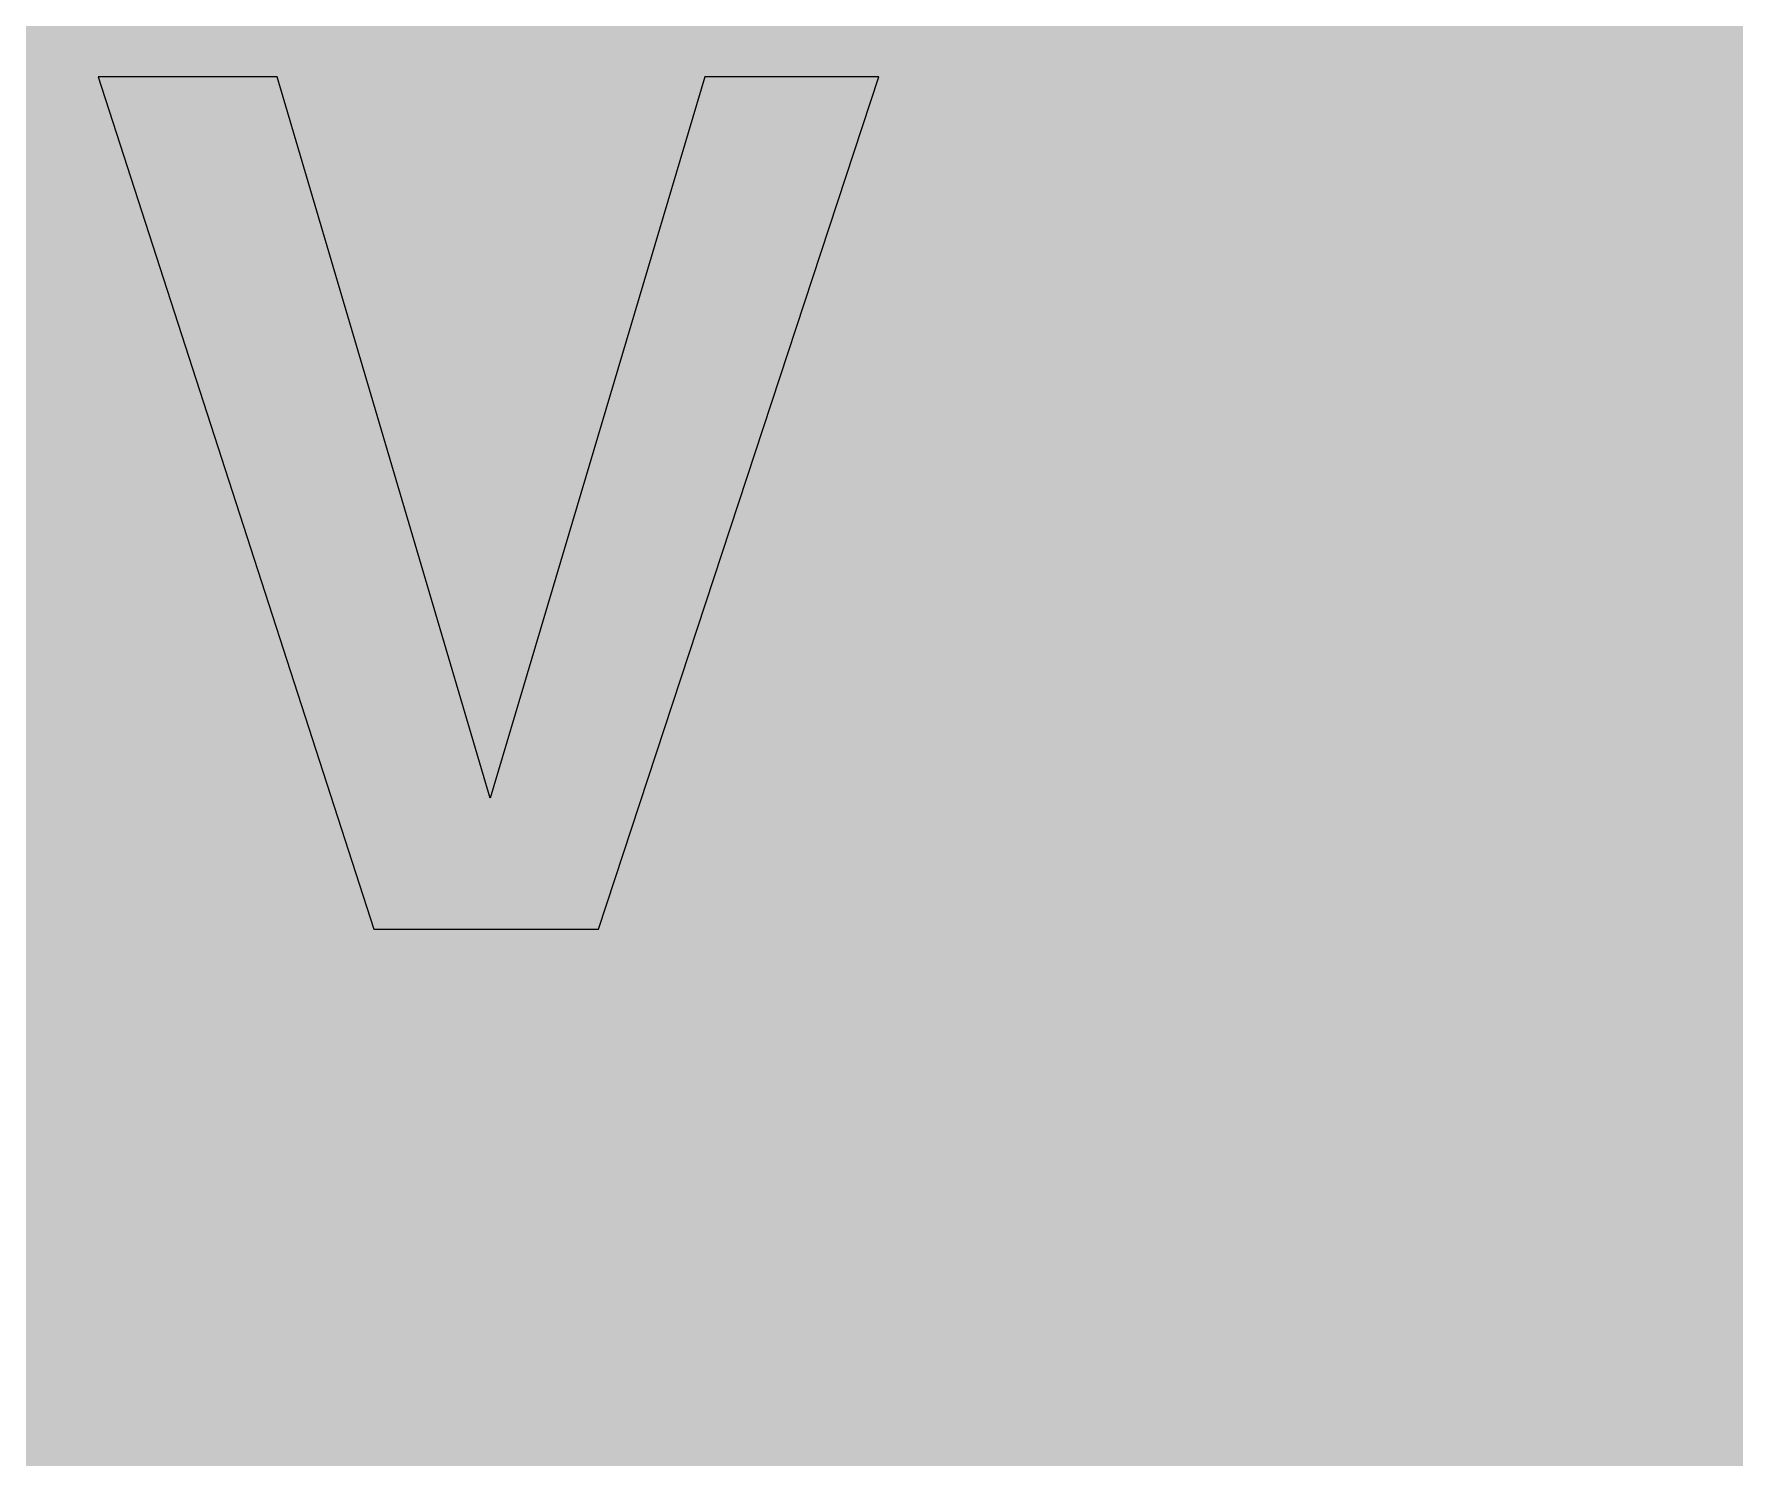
# Model space of a CAD drawing. Header units: millimetres. Extents: x 0 to 423, y 0 to 564.
# Drawn here: x 314.5 to 380.4, y 462.5 to 517.7 of the extents above; entities that cross this region are included whole.
import ezdxf

# ---------------------------------------------------------------- set-up
doc = ezdxf.new("R2010")
doc.units = ezdxf.units.MM

msp = doc.modelspace()

# ---------------------------------------------------------------- hatches: boundary and pattern name
for color, points in [(254, [(21.2189, 0.0537), (20.955, 0.0533), (20.6934, 0.0584), (20.4292, 0.066), (20.1676, 0.0787), (19.906, 0.094), (19.6469, 0.1118), (19.3853, 0.1321), (19.1262, 0.1549), (18.8671, 0.1829), (18.608, 0.2134), (18.349, 0.2464), (18.0924, 0.2845), (17.8359, 0.3251), (17.5793, 0.3683), (17.3253, 0.414), (17.0688, 0.4623), (16.8148, 0.5156), (16.5633, 0.5715), (16.3093, 0.6299), (16.0579, 0.6909), (15.809, 0.7544), (15.56, 0.823), (15.3111, 0.8941), (15.0622, 0.9677), (14.8158, 1.0439), (14.5694, 1.1227), (14.3256, 1.2065), (14.0818, 1.2903), (13.8379, 1.3792), (13.5966, 1.4707), (13.3579, 1.5672), (13.1191, 1.6637), (12.8803, 1.7628), (12.6441, 1.8669), (12.4079, 1.9736), (12.1742, 2.0803), (11.9405, 2.192), (11.7094, 2.3089), (11.4808, 2.4257), (11.2522, 2.5451), (11.0236, 2.6695), (10.7975, 2.794), (10.574, 2.9235), (10.3505, 3.0556), (10.1295, 3.1877), (9.9111, 3.3249), (9.6926, 3.4646), (9.4742, 3.6068), (9.2608, 3.7541), (9.0475, 3.9014), (8.8341, 4.0513), (8.6258, 4.2037), (8.4176, 4.3612), (8.2118, 4.5187), (8.0061, 4.6812), (7.8029, 4.8438), (7.6022, 5.0114), (7.4041, 5.1816), (7.206, 5.3518), (7.0129, 5.527), (6.8174, 5.7048), (6.6269, 5.8826), (6.4389, 6.0655), (6.2509, 6.2509), (6.0655, 6.4389), (5.8852, 6.6269), (5.7048, 6.8174), (5.527, 7.0104), (5.3518, 7.206), (5.1816, 7.4041), (5.0114, 7.6022), (4.8463, 7.8029), (4.6812, 8.0061), (4.5187, 8.2118), (4.3612, 8.4176), (4.2062, 8.6258), (4.0513, 8.8341), (3.9014, 9.0475), (3.7541, 9.2608), (3.6068, 9.4742), (3.4646, 9.6926), (3.3249, 9.9085), (3.1877, 10.1295), (3.0556, 10.3505), (2.9235, 10.574), (2.794, 10.7975), (2.6695, 11.0236), (2.5451, 11.2522), (2.4257, 11.4808), (2.3063, 11.7094), (2.192, 11.9405), (2.0803, 12.1742), (1.971, 12.4079), (1.8669, 12.6441), (1.7628, 12.8803), (1.6637, 13.1191), (1.5646, 13.3579), (1.4707, 13.5966), (1.3792, 13.8379), (1.2903, 14.0818), (1.2065, 14.3256), (1.1227, 14.5694), (1.0439, 14.8158), (0.9652, 15.0622), (0.8915, 15.3111), (0.823, 15.56), (0.7544, 15.809), (0.6883, 16.0604), (0.6274, 16.3119), (0.569, 16.5633), (0.5131, 16.8148), (0.4623, 17.0688), (0.4115, 17.3253), (0.3658, 17.5793), (0.3226, 17.8359), (0.2819, 18.0924), (0.2464, 18.3515), (0.2134, 18.608), (0.1829, 18.8671), (0.1549, 19.1262), (0.1295, 19.3878), (0.1092, 19.6469), (0.0914, 19.9085), (0.0762, 20.1701), (0.066, 20.4318), (0.0584, 20.6934), (0.0533, 20.955), (0.0508, 21.2192), (0.0522, 543.3314), (0.0533, 543.593), (0.0584, 543.8546), (0.066, 544.1188), (0.0762, 544.3804), (0.0914, 544.642), (0.1092, 544.9011), (0.1295, 545.1627), (0.1549, 545.4218), (0.1829, 545.6809), (0.2134, 545.94), (0.2464, 546.1991), (0.2819, 546.4556), (0.3226, 546.7121), (0.3658, 546.9687), (0.4115, 547.2227), (0.4623, 547.4792), (0.5131, 547.7332), (0.569, 547.9847), (0.6274, 548.2387), (0.6883, 548.4876), (0.7544, 548.7391), (0.823, 548.988), (0.8915, 549.2369), (0.9652, 549.4858), (1.0439, 549.7322), (1.1227, 549.9786), (1.2065, 550.2224), (1.2903, 550.4663), (1.3792, 550.7076), (1.4707, 550.9489), (1.5646, 551.1902), (1.6637, 551.4289), (1.7628, 551.6677), (1.8669, 551.9039), (1.971, 552.1401), (2.0803, 552.3738), (2.192, 552.6049), (2.3063, 552.8386), (2.4257, 553.0672), (2.5451, 553.2958), (2.6695, 553.5244), (2.794, 553.7505), (2.9235, 553.974), (3.0556, 554.1975), (3.1877, 554.4185), (3.3249, 554.6369), (3.4646, 554.8554), (3.6068, 555.0738), (3.7541, 555.2872), (3.9014, 555.5005), (4.0513, 555.7114), (4.2062, 555.9222), (4.3612, 556.1305), (4.5187, 556.3362), (4.6812, 556.5419), (4.8463, 556.7451), (5.0114, 556.9458), (5.1816, 557.1439), (5.3518, 557.342), (5.527, 557.5351), (5.7048, 557.7281), (5.8852, 557.9212), (6.0655, 558.1091), (6.2509, 558.2971), (6.4389, 558.4825), (6.6269, 558.6628), (6.8174, 558.8432), (7.0129, 559.021), (7.206, 559.1937), (7.4041, 559.3664), (7.6022, 559.5366), (7.8029, 559.7017), (8.0061, 559.8668), (8.2118, 560.0268), (8.4176, 560.1868), (8.6258, 560.3418), (8.8341, 560.4967), (9.0475, 560.6466), (9.2608, 560.7939), (9.4742, 560.9387), (9.6926, 561.0835), (9.9111, 561.2232), (10.1295, 561.3603), (10.3505, 561.4924), (10.574, 561.6245), (10.7975, 561.754), (11.0236, 561.8785), (11.2522, 562.0029), (11.4808, 562.1223), (11.7094, 562.2392), (11.9405, 562.356), (12.1742, 562.4678), (12.4079, 562.5744), (12.6441, 562.6811), (12.8803, 562.7853), (13.1191, 562.8843), (13.3579, 562.9834), (13.5966, 563.0774), (13.8379, 563.1688), (14.0818, 563.2577), (14.3256, 563.3415), (14.5694, 563.4253), (14.8158, 563.5041), (15.0622, 563.5803), (15.3111, 563.6539), (15.56, 563.7251), (15.809, 563.7936), (16.0579, 563.8571), (16.3093, 563.9206), (16.5633, 563.9791), (16.8148, 564.0349), (17.0688, 564.0857), (17.3253, 564.1365), (17.5793, 564.1823), (17.8359, 564.2254), (18.0924, 564.2635), (18.349, 564.3016), (18.608, 564.3347), (18.8671, 564.3651), (19.1262, 564.3931), (19.3853, 564.4185), (19.6469, 564.4388), (19.906, 564.4566), (20.1676, 564.4718), (20.4292, 564.482), (20.6934, 564.4896), (20.955, 564.4947), (21.2166, 564.4972), (402.2189, 564.4981), (402.4808, 564.4947), (402.7424, 564.4896), (403.0066, 564.482), (403.2682, 564.4718), (403.5298, 564.4566), (403.7889, 564.4388), (404.0505, 564.4185), (404.3096, 564.3931), (404.5687, 564.3651), (404.8277, 564.3347), (405.0868, 564.3016), (405.3434, 564.2635), (405.5999, 564.2254), (405.8564, 564.1823), (406.113, 564.1365), (406.367, 564.0857), (406.621, 564.0349), (406.875, 563.9791), (407.1264, 563.9206), (407.3779, 563.8571), (407.6268, 563.7936), (407.8783, 563.7251), (408.1272, 563.6539), (408.3736, 563.5803), (408.62, 563.5041), (408.8663, 563.4253), (409.1102, 563.3415), (409.354, 563.2577), (409.5979, 563.1688), (409.8392, 563.0774), (410.0805, 562.9834), (410.3192, 562.8843), (410.5554, 562.7853), (410.7942, 562.6811), (411.0279, 562.5744), (411.2616, 562.4678), (411.4952, 562.356), (411.7264, 562.2392), (411.9575, 562.1223), (412.1861, 562.0029), (412.4122, 561.8785), (412.6382, 561.754), (412.8643, 561.6245), (413.0853, 561.4924), (413.3063, 561.3603), (413.5272, 561.2232), (413.7457, 561.0835), (413.9616, 560.9387), (414.1775, 560.7939), (414.3908, 560.6466), (414.6017, 560.4967), (414.8125, 560.3418), (415.0208, 560.1868), (415.2265, 560.0268), (415.4297, 559.8668), (415.6329, 559.7017), (415.8336, 559.5366), (416.0342, 559.3664), (416.2298, 559.1937), (416.4254, 559.021), (416.6184, 558.8432), (416.8089, 558.6628), (416.9994, 558.4825), (417.1848, 558.2971), (417.3703, 558.1091), (417.5531, 557.9212), (417.7335, 557.7281), (417.9087, 557.5351), (418.084, 557.342), (418.2567, 557.1439), (418.4244, 556.9458), (418.592, 556.7451), (418.7546, 556.5419), (418.9171, 556.3362), (419.0746, 556.1305), (419.2321, 555.9222), (419.3845, 555.7114), (419.5369, 555.5005), (419.6842, 555.2872), (419.829, 555.0738), (419.9712, 554.8554), (420.1109, 554.6369), (420.2481, 554.4185), (420.3827, 554.1975), (420.5148, 553.974), (420.6418, 553.7505), (420.7688, 553.5244), (420.8907, 553.2958), (421.0126, 553.0672), (421.1295, 552.8386), (421.2438, 552.6049), (421.3555, 552.3738), (421.4647, 552.1401), (421.5689, 551.9039), (421.673, 551.6677), (421.7746, 551.4289), (421.8711, 551.1902), (421.9651, 550.9489), (422.0566, 550.7076), (422.1455, 550.4663), (422.2318, 550.2224), (422.3131, 549.9786), (422.3918, 549.7322), (422.4706, 549.4858), (422.5442, 549.2369), (422.6128, 548.988), (422.6814, 548.7391), (422.7449, 548.4876), (422.8084, 548.2387), (422.8668, 547.9847), (422.9227, 547.7332), (422.9735, 547.4792), (423.0243, 547.2227), (423.07, 546.9687), (423.1132, 546.7121), (423.1513, 546.4556), (423.1894, 546.1991), (423.2224, 545.94), (423.2529, 545.6809), (423.2808, 545.4218), (423.3037, 545.1627), (423.3266, 544.9011), (423.3443, 544.642), (423.357, 544.3804), (423.3697, 544.1188), (423.3774, 543.8546), (423.3824, 543.593), (423.385, 543.3314), (423.3855, 21.2203), (423.3824, 20.955), (423.3774, 20.6934), (423.3697, 20.4318), (423.357, 20.1701), (423.3443, 19.9085), (423.3266, 19.6469), (423.3037, 19.3878), (423.2808, 19.1262), (423.2529, 18.8671), (423.2224, 18.608), (423.1894, 18.3515), (423.1513, 18.0924), (423.1132, 17.8359), (423.07, 17.5793), (423.0243, 17.3253), (422.9735, 17.0688), (422.9227, 16.8148), (422.8668, 16.5633), (422.8084, 16.3119), (422.7449, 16.0604), (422.6814, 15.809), (422.6128, 15.56), (422.5442, 15.3111), (422.4706, 15.0622), (422.3918, 14.8158), (422.3131, 14.5694), (422.2318, 14.3256), (422.1455, 14.0818), (422.0566, 13.8379), (421.9651, 13.5966), (421.8711, 13.3579), (421.7746, 13.1191), (421.673, 12.8803), (421.5689, 12.6441), (421.4647, 12.4079), (421.3555, 12.1742), (421.2438, 11.9405), (421.1295, 11.7094), (421.0126, 11.4808), (420.8907, 11.2522), (420.7688, 11.0236), (420.6418, 10.7975), (420.5148, 10.574), (420.3827, 10.3505), (420.2481, 10.1295), (420.1109, 9.9085), (419.9712, 9.6926), (419.829, 9.4742), (419.6842, 9.2608), (419.5369, 9.0475), (419.3845, 8.8341), (419.2321, 8.6258), (419.0746, 8.4176), (418.9171, 8.2118), (418.7546, 8.0061), (418.592, 7.8029), (418.4244, 7.6022), (418.2567, 7.4041), (418.084, 7.206), (417.9087, 7.0104), (417.7335, 6.8174), (417.5531, 6.6269), (417.3703, 6.4389), (417.1848, 6.2509), (416.9994, 6.0655), (416.8089, 5.8826), (416.6184, 5.7048), (416.4254, 5.527), (416.2298, 5.3518), (416.0342, 5.1816), (415.8336, 5.0114), (415.6329, 4.8438), (415.4297, 4.6812), (415.2265, 4.5187), (415.0208, 4.3612), (414.8125, 4.2037), (414.6017, 4.0513), (414.3908, 3.9014), (414.1775, 3.7541), (413.9616, 3.6068), (413.7457, 3.4646), (413.5272, 3.3249), (413.3063, 3.1877), (413.0853, 3.0556), (412.8643, 2.9235), (412.6382, 2.794), (412.4122, 2.6695), (412.1861, 2.5451), (411.9575, 2.4257), (411.7264, 2.3089), (411.4952, 2.192), (411.2616, 2.0803), (411.0279, 1.9736), (410.7942, 1.8669), (410.5554, 1.7628), (410.3192, 1.6637), (410.0805, 1.5672), (409.8392, 1.4707), (409.5979, 1.3792), (409.354, 1.2903), (409.1102, 1.2065), (408.8663, 1.1227), (408.62, 1.0439), (408.3736, 0.9677), (408.1272, 0.8941), (407.8783, 0.823), (407.6268, 0.7544), (407.3779, 0.6909), (407.1264, 0.6299), (406.875, 0.5715), (406.621, 0.5156), (406.367, 0.4623), (406.113, 0.414), (405.8564, 0.3683), (405.5999, 0.3251), (405.3434, 0.2845), (405.0868, 0.2464), (404.8277, 0.2134), (404.5687, 0.1829), (404.3096, 0.1549), (404.0505, 0.1321), (403.7889, 0.1118), (403.5298, 0.094), (403.2682, 0.0787), (403.0066, 0.066), (402.7424, 0.0584), (402.4808, 0.0533), (402.2166, 0.0533)]), (59, [(347.2215, 516.0254), (340.4898, 516.0254), (332.172, 488.0857), (323.9174, 516.0254), (316.9955, 516.0254), (327.6632, 483.0064), (336.3627, 483.0064)])]:
    msp.add_hatch(color=color).paths.add_polyline_path(points)
h = msp.add_hatch(color=59)
edge = h.paths.add_edge_path()
edge.add_line((365.6362, 482.3711), (366.0115, 482.3739))
edge.add_line((366.0115, 482.3739), (366.3848, 482.3841))
edge.add_line((366.3848, 482.3841), (366.7531, 482.4019))
edge.add_line((366.7531, 482.4019), (367.1164, 482.4247))
edge.add_line((367.1164, 482.4247), (367.477, 482.4552))
edge.add_line((367.477, 482.4552), (367.8352, 482.4959))
edge.add_line((367.8352, 482.4959), (368.1882, 482.5416))
edge.add_line((368.1882, 482.5416), (368.5362, 482.5924))
edge.add_line((368.5362, 482.5924), (368.8817, 482.6533))
edge.add_line((368.8817, 482.6533), (369.222, 482.7219))
edge.add_line((369.222, 482.7219), (369.5573, 482.7981))
edge.add_line((369.5573, 482.7981), (369.89, 482.8794))
edge.add_line((369.89, 482.8794), (370.2177, 482.9708))
edge.add_line((370.2177, 482.9708), (370.5403, 483.0699))
edge.add_line((370.5403, 483.0699), (370.8578, 483.1766))
edge.add_line((370.8578, 483.1766), (371.1702, 483.2883))
edge.add_line((371.1702, 483.2883), (371.4775, 483.4128))
edge.add_line((371.4775, 483.4128), (371.7823, 483.5423))
edge.add_line((371.7823, 483.5423), (372.0821, 483.6795))
edge.add_line((372.0821, 483.6795), (372.3742, 483.8268))
edge.add_line((372.3742, 483.8268), (372.6637, 483.9818))
edge.add_line((372.6637, 483.9818), (372.9482, 484.1443))
edge.add_line((372.9482, 484.1443), (373.2251, 484.317))
edge.add_line((373.2251, 484.317), (373.4994, 484.4974))
edge.add_line((373.4994, 484.4974), (373.7661, 484.6853))
edge.add_line((373.7661, 484.6853), (374.0277, 484.8809))
edge.add_line((374.0277, 484.8809), (374.2842, 485.0892))
edge.add_line((374.2842, 485.0892), (374.5357, 485.3026))
edge.add_line((374.5357, 485.3026), (374.7821, 485.5261))
edge.add_line((374.7821, 485.5261), (375.0234, 485.7598))
edge.add_line((375.0234, 485.7598), (375.2571, 486.0011))
edge.add_line((375.2571, 486.0011), (375.4857, 486.25))
edge.add_line((375.4857, 486.25), (375.7066, 486.5116))
edge.add_line((375.7066, 486.5116), (375.9251, 486.7808))
edge.add_line((375.9251, 486.7808), (376.1359, 487.0577))
edge.add_line((376.1359, 487.0577), (376.3391, 487.3473))
edge.add_line((376.3391, 487.3473), (376.5372, 487.6444))
edge.add_line((376.5372, 487.6444), (376.7303, 487.9492))
edge.add_line((376.7303, 487.9492), (376.9157, 488.2667))
edge.add_line((376.9157, 488.2667), (377.0935, 488.5919))
edge.add_line((377.0935, 488.5919), (377.2662, 488.9271))
edge.add_line((377.2662, 488.9271), (377.4338, 489.2726))
edge.add_line((377.4338, 489.2726), (377.5913, 489.6282))
edge.add_line((377.5913, 489.6282), (377.7437, 489.9939))
edge.add_line((377.7437, 489.9939), (377.891, 490.3699))
edge.add_line((377.891, 490.3699), (378.0307, 490.7559))
edge.add_line((378.0307, 490.7559), (378.1628, 491.1522))
edge.add_line((378.1628, 491.1522), (378.2873, 491.5586))
edge.add_line((378.2873, 491.5586), (378.4067, 491.9751))
edge.add_line((378.4067, 491.9751), (378.5184, 492.4019))
edge.add_line((378.5184, 492.4019), (378.6226, 492.8387))
edge.add_line((378.6226, 492.8387), (378.7191, 493.2858))
edge.add_line((378.7191, 493.2858), (378.808, 493.7455))
edge.add_line((378.808, 493.7455), (378.8893, 494.2154))
edge.add_line((378.8893, 494.2154), (378.9655, 494.6955))
edge.add_line((378.9655, 494.6955), (379.0315, 495.1857))
edge.add_line((379.0315, 495.1857), (379.0899, 495.6886))
edge.add_line((379.0899, 495.6886), (379.1433, 496.2017))
edge.add_line((379.1433, 496.2017), (379.1864, 496.7249))
edge.add_line((379.1864, 496.7249), (379.222, 497.2609))
edge.add_line((379.222, 497.2609), (379.2499, 497.807))
edge.add_line((379.2499, 497.807), (379.2703, 498.3632))
edge.add_line((379.2703, 498.3632), (379.283, 498.9322))
edge.add_line((379.283, 498.9322), (379.288, 499.5139))
edge.add_line((379.288, 499.5139), (379.283, 500.0955))
edge.add_line((379.283, 500.0955), (379.2703, 500.6645))
edge.add_line((379.2703, 500.6645), (379.2499, 501.2207))
edge.add_line((379.2499, 501.2207), (379.222, 501.7668))
edge.add_line((379.222, 501.7668), (379.1864, 502.3028))
edge.add_line((379.1864, 502.3028), (379.1433, 502.826))
edge.add_line((379.1433, 502.826), (379.0899, 503.3391))
edge.add_line((379.0899, 503.3391), (379.0315, 503.842))
edge.add_line((379.0315, 503.842), (378.9655, 504.3322))
edge.add_line((378.9655, 504.3322), (378.8893, 504.8123))
edge.add_line((378.8893, 504.8123), (378.808, 505.2822))
edge.add_line((378.808, 505.2822), (378.7191, 505.7419))
edge.add_line((378.7191, 505.7419), (378.6226, 506.189))
edge.add_line((378.6226, 506.189), (378.5184, 506.6259))
edge.add_line((378.5184, 506.6259), (378.4067, 507.0526))
edge.add_line((378.4067, 507.0526), (378.2873, 507.4691))
edge.add_line((378.2873, 507.4691), (378.1628, 507.8755))
edge.add_line((378.1628, 507.8755), (378.0307, 508.2718))
edge.add_line((378.0307, 508.2718), (377.891, 508.6579))
edge.add_line((377.891, 508.6579), (377.7437, 509.0338))
edge.add_line((377.7437, 509.0338), (377.5913, 509.3995))
edge.add_line((377.5913, 509.3995), (377.4338, 509.7551))
edge.add_line((377.4338, 509.7551), (377.2662, 510.1006))
edge.add_line((377.2662, 510.1006), (377.0935, 510.4359))
edge.add_line((377.0935, 510.4359), (376.9157, 510.7635))
edge.add_line((376.9157, 510.7635), (376.7303, 511.0785))
edge.add_line((376.7303, 511.0785), (376.5372, 511.3858))
edge.add_line((376.5372, 511.3858), (376.3391, 511.683))
edge.add_line((376.3391, 511.683), (376.1359, 511.97))
edge.add_line((376.1359, 511.97), (375.9251, 512.2494))
edge.add_line((375.9251, 512.2494), (375.7066, 512.5187))
edge.add_line((375.7066, 512.5187), (375.4857, 512.7777))
edge.add_line((375.4857, 512.7777), (375.2571, 513.0292))
edge.add_line((375.2571, 513.0292), (375.0234, 513.2705))
edge.add_line((375.0234, 513.2705), (374.7821, 513.5016))
edge.add_line((374.7821, 513.5016), (374.5357, 513.7252))
edge.add_line((374.5357, 513.7252), (374.2842, 513.9411))
edge.add_line((374.2842, 513.9411), (374.0277, 514.1468))
edge.add_line((374.0277, 514.1468), (373.7661, 514.3449))
edge.add_line((373.7661, 514.3449), (373.4994, 514.5329))
edge.add_line((373.4994, 514.5329), (373.2251, 514.7132))
edge.add_line((373.2251, 514.7132), (372.9482, 514.8834))
edge.add_line((372.9482, 514.8834), (372.6637, 515.0485))
edge.add_line((372.6637, 515.0485), (372.3742, 515.2034))
edge.add_line((372.3742, 515.2034), (372.0821, 515.3482))
edge.add_line((372.0821, 515.3482), (371.7823, 515.4879))
edge.add_line((371.7823, 515.4879), (371.4775, 515.6175))
edge.add_line((371.4775, 515.6175), (371.1702, 515.7394))
edge.add_line((371.1702, 515.7394), (370.8578, 515.8537))
edge.add_line((370.8578, 515.8537), (370.5403, 515.9604))
edge.add_line((370.5403, 515.9604), (370.2177, 516.0594))
edge.add_line((370.2177, 516.0594), (369.89, 516.1483))
edge.add_line((369.89, 516.1483), (369.5573, 516.2321))
edge.add_line((369.5573, 516.2321), (369.222, 516.3083))
edge.add_line((369.222, 516.3083), (368.8817, 516.3744))
edge.add_line((368.8817, 516.3744), (368.5362, 516.4353))
edge.add_line((368.5362, 516.4353), (368.1882, 516.4887))
edge.add_line((368.1882, 516.4887), (367.8352, 516.5344))
edge.add_line((367.8352, 516.5344), (367.477, 516.5725))
edge.add_line((367.477, 516.5725), (367.1164, 516.6055))
edge.add_line((367.1164, 516.6055), (366.7531, 516.6284))
edge.add_line((366.7531, 516.6284), (366.3848, 516.6462))
edge.add_line((366.3848, 516.6462), (366.0115, 516.6563))
edge.add_line((366.0115, 516.6563), (365.6355, 516.6589))
edge.add_line((365.6355, 516.6589), (365.2596, 516.6563))
edge.add_line((365.2596, 516.6563), (364.8862, 516.6462))
edge.add_line((364.8862, 516.6462), (364.5179, 516.6284))
edge.add_line((364.5179, 516.6284), (364.1522, 516.6055))
edge.add_line((364.1522, 516.6055), (363.7915, 516.5725))
edge.add_line((363.7915, 516.5725), (363.4359, 516.5344))
edge.add_line((363.4359, 516.5344), (363.0828, 516.4887))
edge.add_line((363.0828, 516.4887), (362.7323, 516.4353))
edge.add_line((362.7323, 516.4353), (362.3894, 516.3744))
edge.add_line((362.3894, 516.3744), (362.0491, 516.3083))
edge.add_line((362.0491, 516.3083), (361.7112, 516.2321))
edge.add_line((361.7112, 516.2321), (361.381, 516.1483))
edge.add_line((361.381, 516.1483), (361.0534, 516.0594))
edge.add_line((361.0534, 516.0594), (360.7308, 515.9604))
edge.add_line((360.7308, 515.9604), (360.4133, 515.8537))
edge.add_line((360.4133, 515.8537), (360.1009, 515.7394))
edge.add_line((360.1009, 515.7394), (359.791, 515.6175))
edge.add_line((359.791, 515.6175), (359.4887, 515.4879))
edge.add_line((359.4887, 515.4879), (359.189, 515.3482))
edge.add_line((359.189, 515.3482), (358.8944, 515.2034))
edge.add_line((358.8944, 515.2034), (358.6074, 515.0485))
edge.add_line((358.6074, 515.0485), (358.3229, 514.8834))
edge.add_line((358.3229, 514.8834), (358.0435, 514.7132))
edge.add_line((358.0435, 514.7132), (357.7717, 514.5329))
edge.add_line((357.7717, 514.5329), (357.5025, 514.3449))
edge.add_line((357.5025, 514.3449), (357.2408, 514.1468))
edge.add_line((357.2408, 514.1468), (356.9843, 513.9411))
edge.add_line((356.9843, 513.9411), (356.7328, 513.7252))
edge.add_line((356.7328, 513.7252), (356.4865, 513.5016))
edge.add_line((356.4865, 513.5016), (356.2477, 513.2705))
edge.add_line((356.2477, 513.2705), (356.014, 513.0292))
edge.add_line((356.014, 513.0292), (355.7854, 512.7777))
edge.add_line((355.7854, 512.7777), (355.5619, 512.5187))
edge.add_line((355.5619, 512.5187), (355.346, 512.2494))
edge.add_line((355.346, 512.2494), (355.1352, 511.97))
edge.add_line((355.1352, 511.97), (354.932, 511.683))
edge.add_line((354.932, 511.683), (354.7339, 511.3858))
edge.add_line((354.7339, 511.3858), (354.5408, 511.0785))
edge.add_line((354.5408, 511.0785), (354.3554, 510.7635))
edge.add_line((354.3554, 510.7635), (354.1751, 510.4359))
edge.add_line((354.1751, 510.4359), (354.0023, 510.1006))
edge.add_line((354.0023, 510.1006), (353.8372, 509.7551))
edge.add_line((353.8372, 509.7551), (353.6772, 509.3995))
edge.add_line((353.6772, 509.3995), (353.5248, 509.0338))
edge.add_line((353.5248, 509.0338), (353.38, 508.6579))
edge.add_line((353.38, 508.6579), (353.2403, 508.2718))
edge.add_line((353.2403, 508.2718), (353.1083, 507.8755))
edge.add_line((353.1083, 507.8755), (352.9813, 507.4691))
edge.add_line((352.9813, 507.4691), (352.8644, 507.0526))
edge.add_line((352.8644, 507.0526), (352.7527, 506.6259))
edge.add_line((352.7527, 506.6259), (352.6485, 506.189))
edge.add_line((352.6485, 506.189), (352.552, 505.7419))
edge.add_line((352.552, 505.7419), (352.4631, 505.2822))
edge.add_line((352.4631, 505.2822), (352.3793, 504.8123))
edge.add_line((352.3793, 504.8123), (352.3056, 504.3322))
edge.add_line((352.3056, 504.3322), (352.2396, 503.842))
edge.add_line((352.2396, 503.842), (352.1786, 503.3391))
edge.add_line((352.1786, 503.3391), (352.1278, 502.826))
edge.add_line((352.1278, 502.826), (352.0846, 502.3028))
edge.add_line((352.0846, 502.3028), (352.0465, 501.7668))
edge.add_line((352.0465, 501.7668), (352.0186, 501.2207))
edge.add_line((352.0186, 501.2207), (351.9983, 500.6645))
edge.add_line((351.9983, 500.6645), (351.9856, 500.0955))
edge.add_line((351.9856, 500.0955), (351.983, 499.5139))
edge.add_line((351.983, 499.5139), (351.9856, 498.9627))
edge.add_line((351.9856, 498.9627), (351.9983, 498.4191))
edge.add_line((351.9983, 498.4191), (352.0186, 497.8883))
edge.add_line((352.0186, 497.8883), (352.0465, 497.365))
edge.add_line((352.0465, 497.365), (352.0846, 496.8519))
edge.add_line((352.0846, 496.8519), (352.1278, 496.3465))
edge.add_line((352.1278, 496.3465), (352.1786, 495.8537))
edge.add_line((352.1786, 495.8537), (352.2396, 495.3686))
edge.add_line((352.2396, 495.3686), (352.3056, 494.8936))
edge.add_line((352.3056, 494.8936), (352.3793, 494.4262))
edge.add_line((352.3793, 494.4262), (352.4631, 493.969))
edge.add_line((352.4631, 493.969), (352.552, 493.522))
edge.add_line((352.552, 493.522), (352.6485, 493.0851))
edge.add_line((352.6485, 493.0851), (352.7527, 492.6559))
edge.add_line((352.7527, 492.6559), (352.8644, 492.2368))
edge.add_line((352.8644, 492.2368), (352.9813, 491.8253))
edge.add_line((352.9813, 491.8253), (353.1083, 491.424))
edge.add_line((353.1083, 491.424), (353.2403, 491.0328))
edge.add_line((353.2403, 491.0328), (353.38, 490.6493))
edge.add_line((353.38, 490.6493), (353.5248, 490.2759))
edge.add_line((353.5248, 490.2759), (353.6772, 489.9127))
edge.add_line((353.6772, 489.9127), (353.8372, 489.5571))
edge.add_line((353.8372, 489.5571), (354.0023, 489.2091))
edge.add_line((354.0023, 489.2091), (354.1751, 488.8713))
edge.add_line((354.1751, 488.8713), (354.3554, 488.5436))
edge.add_line((354.3554, 488.5436), (354.5408, 488.2236))
edge.add_line((354.5408, 488.2236), (354.7339, 487.9111))
edge.add_line((354.7339, 487.9111), (354.932, 487.6089))
edge.add_line((354.932, 487.6089), (355.1352, 487.3168))
edge.add_line((355.1352, 487.3168), (355.346, 487.0323))
edge.add_line((355.346, 487.0323), (355.5619, 486.7554))
edge.add_line((355.5619, 486.7554), (355.7854, 486.4887))
edge.add_line((355.7854, 486.4887), (356.014, 486.2322))
edge.add_line((356.014, 486.2322), (356.2477, 485.9807))
edge.add_line((356.2477, 485.9807), (356.4865, 485.7394))
edge.add_line((356.4865, 485.7394), (356.7328, 485.5083))
edge.add_line((356.7328, 485.5083), (356.9843, 485.2848))
edge.add_line((356.9843, 485.2848), (357.2408, 485.0689))
edge.add_line((357.2408, 485.0689), (357.5025, 484.8631))
edge.add_line((357.5025, 484.8631), (357.7717, 484.6625))
edge.add_line((357.7717, 484.6625), (358.0435, 484.4745))
edge.add_line((358.0435, 484.4745), (358.3229, 484.2916))
edge.add_line((358.3229, 484.2916), (358.6074, 484.1189))
edge.add_line((358.6074, 484.1189), (358.8944, 483.9538))
edge.add_line((358.8944, 483.9538), (359.189, 483.7989))
edge.add_line((359.189, 483.7989), (359.4887, 483.649))
edge.add_line((359.4887, 483.649), (359.791, 483.5093))
edge.add_line((359.791, 483.5093), (360.1009, 483.3798))
edge.add_line((360.1009, 483.3798), (360.4133, 483.2553))
edge.add_line((360.4133, 483.2553), (360.7308, 483.141))
edge.add_line((360.7308, 483.141), (361.0534, 483.0343))
edge.add_line((361.0534, 483.0343), (361.381, 482.9353))
edge.add_line((361.381, 482.9353), (361.7112, 482.8438))
edge.add_line((361.7112, 482.8438), (362.0491, 482.76))
edge.add_line((362.0491, 482.76), (362.3894, 482.6864))
edge.add_line((362.3894, 482.6864), (362.7323, 482.6203))
edge.add_line((362.7323, 482.6203), (363.0828, 482.5619))
edge.add_line((363.0828, 482.5619), (363.4359, 482.5111))
edge.add_line((363.4359, 482.5111), (363.7915, 482.4679))
edge.add_line((363.7915, 482.4679), (364.1522, 482.4324))
edge.add_line((364.1522, 482.4324), (364.5179, 482.4044))
edge.add_line((364.5179, 482.4044), (364.8862, 482.3841))
edge.add_line((364.8862, 482.3841), (365.2596, 482.3739))
edge.add_line((365.2596, 482.3739), (365.6355, 482.3689))
edge = h.paths.add_edge_path(flags=16)
edge.add_line((365.6362, 511.5179), (365.8641, 511.5128))
edge.add_line((365.8641, 511.5128), (366.0902, 511.5052))
edge.add_line((366.0902, 511.5052), (366.3137, 511.4925))
edge.add_line((366.3137, 511.4925), (366.5296, 511.4747))
edge.add_line((366.5296, 511.4747), (366.743, 511.4519))
edge.add_line((366.743, 511.4519), (366.9538, 511.4239))
edge.add_line((366.9538, 511.4239), (367.1595, 511.3884))
edge.add_line((367.1595, 511.3884), (367.3602, 511.3503))
edge.add_line((367.3602, 511.3503), (367.5583, 511.3045))
edge.add_line((367.5583, 511.3045), (367.7514, 511.2537))
edge.add_line((367.7514, 511.2537), (367.9393, 511.2004))
edge.add_line((367.9393, 511.2004), (368.1247, 511.1394))
edge.add_line((368.1247, 511.1394), (368.3051, 511.0709))
edge.add_line((368.3051, 511.0709), (368.4829, 510.9997))
edge.add_line((368.4829, 510.9997), (368.6556, 510.921))
edge.add_line((368.6556, 510.921), (368.8258, 510.8372))
edge.add_line((368.8258, 510.8372), (368.9909, 510.7483))
edge.add_line((368.9909, 510.7483), (369.1534, 510.6543))
edge.add_line((369.1534, 510.6543), (369.3109, 510.5527))
edge.add_line((369.3109, 510.5527), (369.4659, 510.446))
edge.add_line((369.4659, 510.446), (369.6157, 510.3343))
edge.add_line((369.6157, 510.3343), (369.7605, 510.2174))
edge.add_line((369.7605, 510.2174), (369.9027, 510.093))
edge.add_line((369.9027, 510.093), (370.0424, 509.9634))
edge.add_line((370.0424, 509.9634), (370.1771, 509.8263))
edge.add_line((370.1771, 509.8263), (370.3091, 509.684))
edge.add_line((370.3091, 509.684), (370.4361, 509.5367))
edge.add_line((370.4361, 509.5367), (370.5581, 509.3843))
edge.add_line((370.5581, 509.3843), (370.68, 509.2243))
edge.add_line((370.68, 509.2243), (370.7943, 509.0566))
edge.add_line((370.7943, 509.0566), (370.9086, 508.8839))
edge.add_line((370.9086, 508.8839), (371.0178, 508.7061))
edge.add_line((371.0178, 508.7061), (371.1219, 508.5207))
edge.add_line((371.1219, 508.5207), (371.2235, 508.3302))
edge.add_line((371.2235, 508.3302), (371.3226, 508.1321))
edge.add_line((371.3226, 508.1321), (371.4166, 507.9289))
edge.add_line((371.4166, 507.9289), (371.508, 507.7206))
edge.add_line((371.508, 507.7206), (371.5944, 507.5022))
edge.add_line((371.5944, 507.5022), (371.6782, 507.2812))
edge.add_line((371.6782, 507.2812), (371.7595, 507.05))
edge.add_line((371.7595, 507.05), (371.8357, 506.8164))
edge.add_line((371.8357, 506.8164), (371.9093, 506.5725))
edge.add_line((371.9093, 506.5725), (371.9805, 506.3236))
edge.add_line((371.9805, 506.3236), (372.0465, 506.0696))
edge.add_line((372.0465, 506.0696), (372.11, 505.8054))
edge.add_line((372.11, 505.8054), (372.1684, 505.5362))
edge.add_line((372.1684, 505.5362), (372.2268, 505.2619))
edge.add_line((372.2268, 505.2619), (372.2802, 504.9799))
edge.add_line((372.2802, 504.9799), (372.3284, 504.6904))
edge.add_line((372.3284, 504.6904), (372.3742, 504.3932))
edge.add_line((372.3742, 504.3932), (372.4173, 504.0909))
edge.add_line((372.4173, 504.0909), (372.458, 503.7811))
edge.add_line((372.458, 503.7811), (372.4935, 503.4636))
edge.add_line((372.4935, 503.4636), (372.5266, 503.141))
edge.add_line((372.5266, 503.141), (372.557, 502.8108))
edge.add_line((372.557, 502.8108), (372.585, 502.473))
edge.add_line((372.585, 502.473), (372.6078, 502.1275))
edge.add_line((372.6078, 502.1275), (372.6282, 501.777))
edge.add_line((372.6282, 501.777), (372.6459, 501.4163))
edge.add_line((372.6459, 501.4163), (372.6586, 501.0506))
edge.add_line((372.6586, 501.0506), (372.6688, 500.6772))
edge.add_line((372.6688, 500.6772), (372.6764, 500.2962))
edge.add_line((372.6764, 500.2962), (372.6815, 499.9101))
edge.add_line((372.6815, 499.9101), (372.684, 499.5139))
edge.add_line((372.684, 499.5139), (372.6815, 499.1557))
edge.add_line((372.6815, 499.1557), (372.6764, 498.8027))
edge.add_line((372.6764, 498.8027), (372.6688, 498.4547))
edge.add_line((372.6688, 498.4547), (372.6586, 498.1118))
edge.add_line((372.6586, 498.1118), (372.6459, 497.774))
edge.add_line((372.6459, 497.774), (372.6282, 497.4438))
edge.add_line((372.6282, 497.4438), (372.6078, 497.1161))
edge.add_line((372.6078, 497.1161), (372.585, 496.7935))
edge.add_line((372.585, 496.7935), (372.557, 496.476))
edge.add_line((372.557, 496.476), (372.5266, 496.1636))
edge.add_line((372.5266, 496.1636), (372.4935, 495.8563))
edge.add_line((372.4935, 495.8563), (372.458, 495.554))
edge.add_line((372.458, 495.554), (372.4173, 495.2568))
edge.add_line((372.4173, 495.2568), (372.3742, 494.9647))
edge.add_line((372.3742, 494.9647), (372.3284, 494.6777))
edge.add_line((372.3284, 494.6777), (372.2802, 494.3983))
edge.add_line((372.2802, 494.3983), (372.2268, 494.1214))
edge.add_line((372.2268, 494.1214), (372.1684, 493.8522))
edge.add_line((372.1684, 493.8522), (372.11, 493.5855))
edge.add_line((372.11, 493.5855), (372.0465, 493.3264))
edge.add_line((372.0465, 493.3264), (371.9805, 493.0724))
edge.add_line((371.9805, 493.0724), (371.9093, 492.8235))
edge.add_line((371.9093, 492.8235), (371.8357, 492.5797))
edge.add_line((371.8357, 492.5797), (371.7595, 492.3409))
edge.add_line((371.7595, 492.3409), (371.6782, 492.1072))
edge.add_line((371.6782, 492.1072), (371.5944, 491.8812))
edge.add_line((371.5944, 491.8812), (371.508, 491.6576))
edge.add_line((371.508, 491.6576), (371.4166, 491.4417))
edge.add_line((371.4166, 491.4417), (371.3226, 491.2309))
edge.add_line((371.3226, 491.2309), (371.2235, 491.0252))
edge.add_line((371.2235, 491.0252), (371.1219, 490.8271))
edge.add_line((371.1219, 490.8271), (371.0178, 490.6315))
edge.add_line((371.0178, 490.6315), (370.9086, 490.4435))
edge.add_line((370.9086, 490.4435), (370.7943, 490.2606))
edge.add_line((370.7943, 490.2606), (370.68, 490.0828))
edge.add_line((370.68, 490.0828), (370.5581, 489.9127))
edge.add_line((370.5581, 489.9127), (370.4361, 489.7476))
edge.add_line((370.4361, 489.7476), (370.3091, 489.5875))
edge.add_line((370.3091, 489.5875), (370.1771, 489.4326))
edge.add_line((370.1771, 489.4326), (370.0424, 489.2853))
edge.add_line((370.0424, 489.2853), (369.9027, 489.1405))
edge.add_line((369.9027, 489.1405), (369.7605, 489.0059))
edge.add_line((369.7605, 489.0059), (369.6157, 488.8738))
edge.add_line((369.6157, 488.8738), (369.4659, 488.7493))
edge.add_line((369.4659, 488.7493), (369.3109, 488.63))
edge.add_line((369.3109, 488.63), (369.1534, 488.5157))
edge.add_line((369.1534, 488.5157), (368.9909, 488.409))
edge.add_line((368.9909, 488.409), (368.8258, 488.3074))
edge.add_line((368.8258, 488.3074), (368.6556, 488.2109))
edge.add_line((368.6556, 488.2109), (368.4829, 488.122))
edge.add_line((368.4829, 488.122), (368.3051, 488.0381))
edge.add_line((368.3051, 488.0381), (368.1247, 487.9619))
edge.add_line((368.1247, 487.9619), (367.9393, 487.8908))
edge.add_line((367.9393, 487.8908), (367.7514, 487.8248))
edge.add_line((367.7514, 487.8248), (367.5583, 487.7664))
edge.add_line((367.5583, 487.7664), (367.3602, 487.713))
edge.add_line((367.3602, 487.713), (367.1595, 487.6673))
edge.add_line((367.1595, 487.6673), (366.9538, 487.6267))
edge.add_line((366.9538, 487.6267), (366.743, 487.5911))
edge.add_line((366.743, 487.5911), (366.5296, 487.5632))
edge.add_line((366.5296, 487.5632), (366.3137, 487.5403))
edge.add_line((366.3137, 487.5403), (366.0902, 487.5251))
edge.add_line((366.0902, 487.5251), (365.8641, 487.5149))
edge.add_line((365.8641, 487.5149), (365.6355, 487.5124))
edge.add_line((365.6355, 487.5124), (365.4044, 487.5149))
edge.add_line((365.4044, 487.5149), (365.1783, 487.5251))
edge.add_line((365.1783, 487.5251), (364.9574, 487.5403))
edge.add_line((364.9574, 487.5403), (364.7389, 487.5632))
edge.add_line((364.7389, 487.5632), (364.5256, 487.5911))
edge.add_line((364.5256, 487.5911), (364.3173, 487.6267))
edge.add_line((364.3173, 487.6267), (364.1115, 487.6673))
edge.add_line((364.1115, 487.6673), (363.9109, 487.713))
edge.add_line((363.9109, 487.713), (363.7128, 487.7664))
edge.add_line((363.7128, 487.7664), (363.5197, 487.8248))
edge.add_line((363.5197, 487.8248), (363.3318, 487.8908))
edge.add_line((363.3318, 487.8908), (363.1463, 487.9619))
edge.add_line((363.1463, 487.9619), (362.9635, 488.0381))
edge.add_line((362.9635, 488.0381), (362.7857, 488.122))
edge.add_line((362.7857, 488.122), (362.6129, 488.2109))
edge.add_line((362.6129, 488.2109), (362.4453, 488.3074))
edge.add_line((362.4453, 488.3074), (362.2777, 488.409))
edge.add_line((362.2777, 488.409), (362.1176, 488.5157))
edge.add_line((362.1176, 488.5157), (361.9602, 488.63))
edge.add_line((361.9602, 488.63), (361.8052, 488.7493))
edge.add_line((361.8052, 488.7493), (361.6554, 488.8738))
edge.add_line((361.6554, 488.8738), (361.508, 489.0059))
edge.add_line((361.508, 489.0059), (361.3658, 489.1405))
edge.add_line((361.3658, 489.1405), (361.2286, 489.2853))
edge.add_line((361.2286, 489.2853), (361.094, 489.4326))
edge.add_line((361.094, 489.4326), (360.9619, 489.5875))
edge.add_line((360.9619, 489.5875), (360.8349, 489.7476))
edge.add_line((360.8349, 489.7476), (360.7105, 489.9127))
edge.add_line((360.7105, 489.9127), (360.5911, 490.0828))
edge.add_line((360.5911, 490.0828), (360.4743, 490.2606))
edge.add_line((360.4743, 490.2606), (360.3625, 490.4435))
edge.add_line((360.3625, 490.4435), (360.2533, 490.6315))
edge.add_line((360.2533, 490.6315), (360.1491, 490.8271))
edge.add_line((360.1491, 490.8271), (360.0475, 491.0252))
edge.add_line((360.0475, 491.0252), (359.9485, 491.2309))
edge.add_line((359.9485, 491.2309), (359.8545, 491.4417))
edge.add_line((359.8545, 491.4417), (359.7631, 491.6576))
edge.add_line((359.7631, 491.6576), (359.6742, 491.8812))
edge.add_line((359.6742, 491.8812), (359.5903, 492.1072))
edge.add_line((359.5903, 492.1072), (359.5116, 492.3409))
edge.add_line((359.5116, 492.3409), (359.4329, 492.5797))
edge.add_line((359.4329, 492.5797), (359.3592, 492.8235))
edge.add_line((359.3592, 492.8235), (359.2906, 493.0724))
edge.add_line((359.2906, 493.0724), (359.2246, 493.3264))
edge.add_line((359.2246, 493.3264), (359.1611, 493.5855))
edge.add_line((359.1611, 493.5855), (359.1001, 493.8522))
edge.add_line((359.1001, 493.8522), (359.0442, 494.1214))
edge.add_line((359.0442, 494.1214), (358.9909, 494.3983))
edge.add_line((358.9909, 494.3983), (358.9426, 494.6777))
edge.add_line((358.9426, 494.6777), (358.8944, 494.9647))
edge.add_line((358.8944, 494.9647), (358.8512, 495.2568))
edge.add_line((358.8512, 495.2568), (358.8131, 495.554))
edge.add_line((358.8131, 495.554), (358.775, 495.8563))
edge.add_line((358.775, 495.8563), (358.742, 496.1636))
edge.add_line((358.742, 496.1636), (358.714, 496.476))
edge.add_line((358.714, 496.476), (358.6861, 496.7935))
edge.add_line((358.6861, 496.7935), (358.6632, 497.1161))
edge.add_line((358.6632, 497.1161), (358.6429, 497.4438))
edge.add_line((358.6429, 497.4438), (358.6251, 497.774))
edge.add_line((358.6251, 497.774), (358.6099, 498.1118))
edge.add_line((358.6099, 498.1118), (358.5997, 498.4547))
edge.add_line((358.5997, 498.4547), (358.5921, 498.8027))
edge.add_line((358.5921, 498.8027), (358.587, 499.1557))
edge.add_line((358.587, 499.1557), (358.587, 499.5139))
edge.add_line((358.587, 499.5139), (358.587, 499.9101))
edge.add_line((358.587, 499.9101), (358.5921, 500.2962))
edge.add_line((358.5921, 500.2962), (358.5997, 500.6772))
edge.add_line((358.5997, 500.6772), (358.6099, 501.0506))
edge.add_line((358.6099, 501.0506), (358.6251, 501.4163))
edge.add_line((358.6251, 501.4163), (358.6429, 501.777))
edge.add_line((358.6429, 501.777), (358.6632, 502.1275))
edge.add_line((358.6632, 502.1275), (358.6861, 502.473))
edge.add_line((358.6861, 502.473), (358.714, 502.8108))
edge.add_line((358.714, 502.8108), (358.742, 503.141))
edge.add_line((358.742, 503.141), (358.775, 503.4636))
edge.add_line((358.775, 503.4636), (358.8131, 503.7811))
edge.add_line((358.8131, 503.7811), (358.8512, 504.0909))
edge.add_line((358.8512, 504.0909), (358.8944, 504.3932))
edge.add_line((358.8944, 504.3932), (358.9426, 504.6904))
edge.add_line((358.9426, 504.6904), (358.9909, 504.9799))
edge.add_line((358.9909, 504.9799), (359.0442, 505.2619))
edge.add_line((359.0442, 505.2619), (359.1001, 505.5362))
edge.add_line((359.1001, 505.5362), (359.1611, 505.8054))
edge.add_line((359.1611, 505.8054), (359.2246, 506.0696))
edge.add_line((359.2246, 506.0696), (359.2906, 506.3236))
edge.add_line((359.2906, 506.3236), (359.3592, 506.5725))
edge.add_line((359.3592, 506.5725), (359.4329, 506.8164))
edge.add_line((359.4329, 506.8164), (359.5116, 507.05))
edge.add_line((359.5116, 507.05), (359.5903, 507.2812))
edge.add_line((359.5903, 507.2812), (359.6742, 507.5022))
edge.add_line((359.6742, 507.5022), (359.7631, 507.7206))
edge.add_line((359.7631, 507.7206), (359.8545, 507.9289))
edge.add_line((359.8545, 507.9289), (359.9485, 508.1321))
edge.add_line((359.9485, 508.1321), (360.0475, 508.3302))
edge.add_line((360.0475, 508.3302), (360.1491, 508.5207))
edge.add_line((360.1491, 508.5207), (360.2533, 508.7061))
edge.add_line((360.2533, 508.7061), (360.3625, 508.8839))
edge.add_line((360.3625, 508.8839), (360.4743, 509.0566))
edge.add_line((360.4743, 509.0566), (360.5911, 509.2243))
edge.add_line((360.5911, 509.2243), (360.7105, 509.3843))
edge.add_line((360.7105, 509.3843), (360.8349, 509.5367))
edge.add_line((360.8349, 509.5367), (360.9619, 509.684))
edge.add_line((360.9619, 509.684), (361.094, 509.8263))
edge.add_line((361.094, 509.8263), (361.2286, 509.9634))
edge.add_line((361.2286, 509.9634), (361.3658, 510.093))
edge.add_line((361.3658, 510.093), (361.508, 510.2174))
edge.add_line((361.508, 510.2174), (361.6554, 510.3343))
edge.add_line((361.6554, 510.3343), (361.8052, 510.446))
edge.add_line((361.8052, 510.446), (361.9602, 510.5527))
edge.add_line((361.9602, 510.5527), (362.1176, 510.6543))
edge.add_line((362.1176, 510.6543), (362.2777, 510.7483))
edge.add_line((362.2777, 510.7483), (362.4453, 510.8372))
edge.add_line((362.4453, 510.8372), (362.6129, 510.921))
edge.add_line((362.6129, 510.921), (362.7857, 510.9997))
edge.add_line((362.7857, 510.9997), (362.9635, 511.0709))
edge.add_line((362.9635, 511.0709), (363.1463, 511.1394))
edge.add_line((363.1463, 511.1394), (363.3318, 511.2004))
edge.add_line((363.3318, 511.2004), (363.5197, 511.2537))
edge.add_line((363.5197, 511.2537), (363.7128, 511.3045))
edge.add_line((363.7128, 511.3045), (363.9109, 511.3503))
edge.add_line((363.9109, 511.3503), (364.1115, 511.3884))
edge.add_line((364.1115, 511.3884), (364.3173, 511.4239))
edge.add_line((364.3173, 511.4239), (364.5256, 511.4519))
edge.add_line((364.5256, 511.4519), (364.7389, 511.4747))
edge.add_line((364.7389, 511.4747), (364.9574, 511.4925))
edge.add_line((364.9574, 511.4925), (365.1783, 511.5052))
edge.add_line((365.1783, 511.5052), (365.4044, 511.5128))
edge.add_line((365.4044, 511.5128), (365.6355, 511.5179))

# ---------------------------------------------------------------- linework, layer by layer
at = {"color": 59}
msp.add_lwpolyline([(347.2215, 516.0254), (340.4898, 516.0254), (332.172, 488.0857), (323.9174, 516.0254), (316.9955, 516.0254), (327.6632, 483.0064), (336.3627, 483.0064), (347.2215, 516.0254)], dxfattribs=at)

doc.saveas('drawing.dxf')
